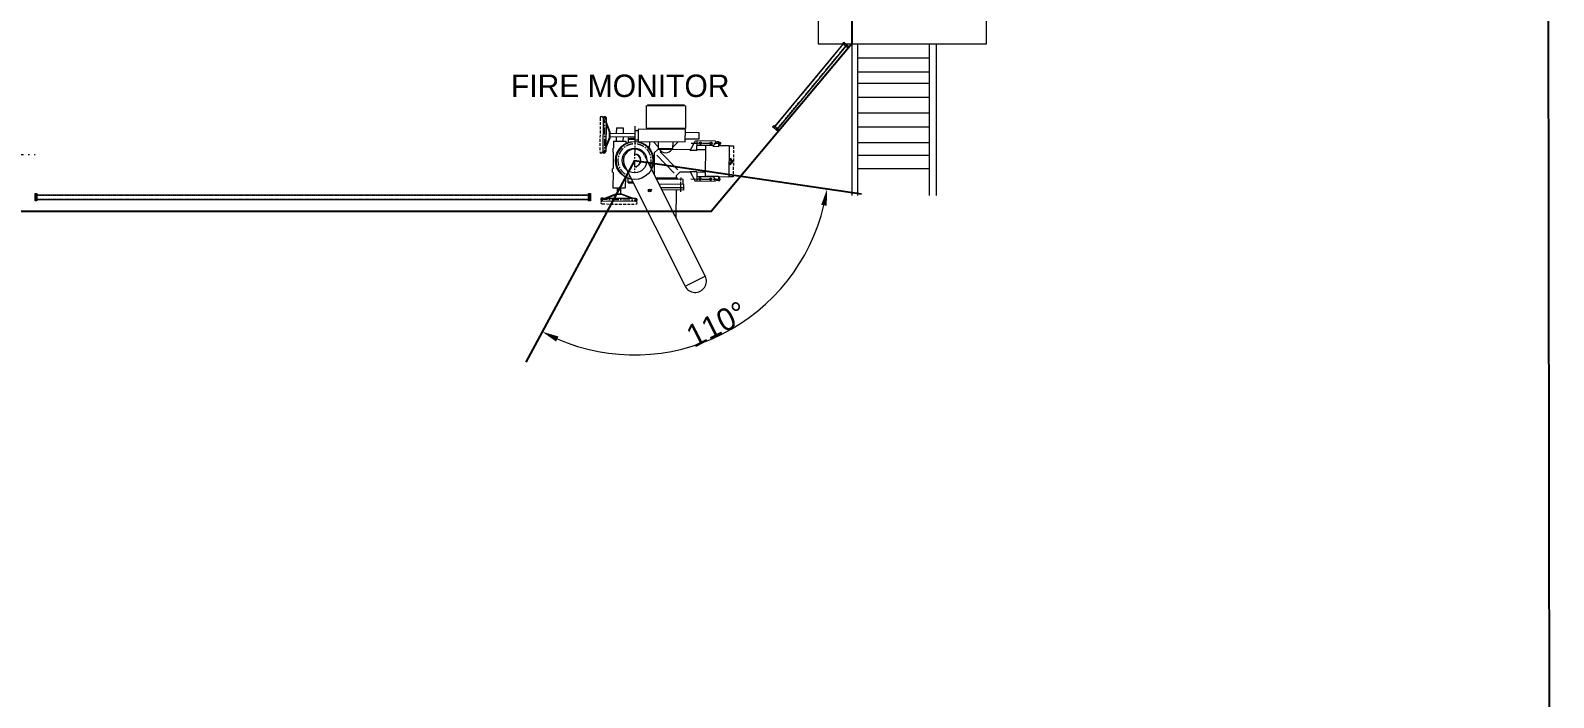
# Model space of a CAD drawing. Extents: x 766778 to 845620, y 133762 to 209800.
# Drawn here: x 832052 to 845616, y 166145 to 172086 of the extents above; entities that cross this region are included whole.
import ezdxf

# ---------------------------------------------------------------- set-up
doc = ezdxf.new("R2010")
doc.units = 0
doc.header["$MEASUREMENT"] = 0
for name, pattern in [('CENTER', [2, 1.25, -0.25, 0.25, -0.25]), ('DASHDOT2', [12.7, 6.35, -3.175, 0, -3.175]), ('HIDDEN', [0.375, 0.25, -0.125]), ('HIDDEN2', [0.1875, 0.125, -0.0625])]:
    doc.linetypes.add(name, pattern=pattern)
doc.layers.get('0').update_dxf_attribs({"color": 1, "linetype": 'CONTINUOUS'})
doc.layers.get('Defpoints').update_dxf_attribs({"linetype": 'CONTINUOUS'})
doc.layers.add('AM_5', color=3, linetype='CONTINUOUS', lineweight=15)
doc.layers.add('Steel Bulkheads & decks', color=1, linetype='CONTINUOUS', lineweight=15)
for name, color, linetype in [('Drg', 7, 'CONTINUOUS'), ('GA', 7, 'CONTINUOUS'), ('SS', 1, 'CONTINUOUS')]:
    doc.layers.add(name, color=color, linetype=linetype)
doc.dimstyles.new('AM_ISO$2', dxfattribs={"dimtxt": 3.5, "dimasz": 3.5, "dimexe": 1, "dimexo": 1, "dimgap": 1.5, "dimtad": 1, "dimdsep": 46, "dimtxsty": 'Standard', "dimcen": 0, "dimclrd": 256, "dimclre": 256, "dimclrt": 2, "dimadec": 0, "dimazin": 2, "dimtp": 0.1, "dimtm": 0.1, "dimtfac": 0.71, "dimtdec": 3, "dimtmove": 0, "dimatfit": 3, "dimfxl": 1, "dimlwd": -1, "dimlwe": -1, "dimarcsym": 1})

# ---------------------------------------------------------------- blocks, each defined once
blk = doc.blocks.new('STR2')
at = {"layer": 'GA', "color": 253, "lineweight": 9}
for p, q in [((53416, -27164), (54765, -27164)), ((53416, -27164), (53416, -27915)), ((53416, -27215), (54765, -27214)), ((53541, -27215), (53541, -27852)), ((53666, -27215), (53666, -27852)), ((53767, -27215), (53767, -27852)), ((53892, -27215), (53892, -27852)), ((54031, -27215), (54031, -27852)), ((54156, -27215), (54156, -27852)), ((54294, -27215), (54294, -27852)), ((54406, -27215), (54406, -27852)), ((54525, -27215), (54525, -27852)), ((53416, -27852), (54765, -27852)), ((53416, -27915), (54765, -27914))]:
    blk.add_line(p, q, dxfattribs=at)
blk = doc.blocks.new('FM-TP')
at = {"layer": 'Drg', "color": 252, "lineweight": 9, "ltscale": 15}
for p, q in [((2318697, -143912), (2318697, -143922)), ((2318697, -143912), (2319022, -143912)), ((2318697, -143912), (2318697, -143922)), ((2318697, -143912), (2319022, -143912)), ((2319022, -143912), (2319022, -143922)), ((2319022, -143912), (2319022, -143922)), ((2318329, -144036), (2318299, -144036)), ((2318329, -144036), (2318299, -144036)), ((2318302, -144036), (2318302, -144336)), ((2318302, -144036), (2318302, -144336)), ((2318327, -144036), (2318327, -144336)), ((2318327, -144036), (2318327, -144336)), ((2318684, -143922), (2318684, -144122)), ((2318684, -143922), (2319034, -143922)), ((2318684, -143922), (2318684, -144122)), ((2318684, -143922), (2319034, -143922)), ((2319034, -143922), (2319034, -144122)), ((2319034, -143922), (2319034, -144122)), ((2318364, -144162), (2318327, -144066)), ((2318364, -144162), (2318327, -144066)), ((2318359, -144162), (2318327, -144080)), ((2318359, -144162), (2318327, -144080)), ((2318359, -144211), (2318359, -144162)), ((2318359, -144211), (2318359, -144162)), ((2318364, -144212), (2318364, -144162)), ((2318364, -144212), (2318364, -144162)), ((2318364, -144172), (2318584, -144172)), ((2318364, -144172), (2318584, -144172)), ((2318419, -144122), (2318419, -144172)), ((2318419, -144122), (2318479, -144122)), ((2318419, -144122), (2318419, -144172)), ((2318419, -144122), (2318479, -144122)), ((2318479, -144122), (2318479, -144172)), ((2318479, -144122), (2318479, -144172)), ((2318584, -144147), (2318584, -144227)), ((2318614, -144147), (2318584, -144147)), ((2318584, -144147), (2318584, -144227)), ((2318614, -144147), (2318584, -144147)), ((2318614, -144132), (2318614, -144242)), ((2319034, -144132), (2318614, -144132)), ((2318614, -144132), (2318614, -144242)), ((2319034, -144132), (2318614, -144132)), ((2319034, -144122), (2318684, -144122)), ((2319034, -144122), (2318684, -144122)), ((2318744, -144122), (2318744, -144132)), ((2318744, -144122), (2318744, -144132)), ((2318789, -144122), (2318789, -144132)), ((2318789, -144122), (2318789, -144132)), ((2318929, -144122), (2318929, -144132)), ((2318929, -144122), (2318929, -144132)), ((2318974, -144122), (2318974, -144132)), ((2318974, -144122), (2318974, -144132)), ((2319034, -144242), (2319034, -144132)), ((2319034, -144242), (2319034, -144132)), ((2319034, -144157), (2319154, -144157)), ((2319034, -144157), (2319154, -144157)), ((2319154, -144157), (2319154, -144217)), ((2319154, -144157), (2319154, -144217)), ((2318327, -144293), (2318359, -144211)), ((2318327, -144293), (2318359, -144211)), ((2318327, -144306), (2318364, -144212)), ((2318327, -144306), (2318364, -144212)), ((2318364, -144202), (2318584, -144202)), ((2318364, -144202), (2318584, -144202)), ((2318389, -144306), (2318394, -144303)), ((2318389, -144306), (2318394, -144303)), ((2318389, -144306), (2318389, -144337)), ((2318389, -144306), (2318389, -144337)), ((2318394, -144242), (2318394, -144303)), ((2318394, -144242), (2318504, -144242)), ((2318394, -144242), (2318394, -144303)), ((2318394, -144242), (2318504, -144242)), ((2318419, -144202), (2318419, -144242)), ((2318419, -144202), (2318419, -144242)), ((2318479, -144202), (2318479, -144242)), ((2318479, -144202), (2318479, -144242)), ((2318504, -144242), (2318504, -144262)), ((2318504, -144242), (2318504, -144262)), ((2318529, -144256), (2318529, -144212)), ((2318529, -144212), (2318584, -144212)), ((2318529, -144256), (2318529, -144212)), ((2318529, -144212), (2318584, -144212)), ((2318529, -144222), (2318584, -144222)), ((2318529, -144222), (2318584, -144222)), ((2318584, -144227), (2318614, -144227)), ((2318584, -144227), (2318614, -144227)), ((2318614, -144242), (2319034, -144242)), ((2318614, -144242), (2319034, -144242)), ((2318714, -144242), (2318714, -144310)), ((2318714, -144242), (2318714, -144310)), ((2318747, -144242), (2318797, -144292)), ((2318747, -144242), (2318797, -144292)), ((2318759, -144342), (2318789, -144312)), ((2318759, -144342), (2318789, -144312)), ((2319082, -144312), (2318789, -144312)), ((2319082, -144312), (2318789, -144312)), ((2318797, -144305), (2318797, -144242)), ((2318797, -144305), (2318797, -144242)), ((2318922, -144305), (2318797, -144305)), ((2318922, -144305), (2318797, -144305)), ((2318814, -144305), (2318814, -144312)), ((2318814, -144305), (2318814, -144312)), ((2318904, -144305), (2318904, -144312)), ((2318904, -144305), (2318904, -144312)), ((2318972, -144242), (2318922, -144292)), ((2318922, -144242), (2318922, -144305)), ((2318972, -144242), (2318922, -144292)), ((2318922, -144242), (2318922, -144305)), ((2319154, -144217), (2319034, -144217)), ((2319154, -144217), (2319034, -144217)), ((2319079, -144317), (2319124, -144232)), ((2319079, -144317), (2319124, -144232)), ((2319139, -144317), (2319079, -144317)), ((2319139, -144317), (2319079, -144317)), ((2319304, -144232), (2319124, -144232)), ((2319304, -144232), (2319124, -144232)), ((2319139, -144317), (2319139, -144232)), ((2319139, -144317), (2319139, -144232)), ((2319287, -144272), (2319139, -144272)), ((2319287, -144272), (2319139, -144272)), ((2319214, -144312), (2319139, -144312)), ((2319214, -144312), (2319139, -144312)), ((2319169, -144240), (2319169, -144264)), ((2319169, -144240), (2319169, -144264)), ((2319284, -144274), (2319214, -144274)), ((2319214, -144274), (2319214, -144549)), ((2319284, -144274), (2319214, -144274)), ((2319214, -144274), (2319214, -144549)), ((2319264, -144240), (2319264, -144264)), ((2319264, -144240), (2319264, -144264)), ((2319319, -144239), (2319279, -144279)), ((2319319, -144239), (2319279, -144279)), ((2319279, -144279), (2319334, -144279)), ((2319279, -144279), (2319334, -144279)), ((2319304, -144232), (2319304, -144254)), ((2319304, -144232), (2319304, -144254)), ((2319334, -144239), (2319319, -144239)), ((2319334, -144239), (2319319, -144239)), ((2319334, -144279), (2319334, -144239)), ((2319334, -144279), (2319334, -144239)), ((2319334, -144242), (2319344, -144242)), ((2319334, -144242), (2319344, -144242)), ((2319344, -144262), (2319334, -144262)), ((2319344, -144262), (2319334, -144262)), ((2319424, -144274), (2319334, -144274)), ((2319424, -144274), (2319334, -144274)), ((2319344, -144242), (2319344, -144262)), ((2319344, -144242), (2319344, -144262)), ((2319344, -144247), (2319349, -144247)), ((2319344, -144247), (2319349, -144247)), ((2319349, -144257), (2319344, -144257)), ((2319349, -144257), (2319344, -144257)), ((2319349, -144247), (2319349, -144257)), ((2319349, -144247), (2319349, -144257)), ((2319424, -144274), (2319464, -144274)), ((2319424, -144274), (2319424, -144549)), ((2319424, -144274), (2319464, -144274)), ((2319424, -144274), (2319424, -144549)), ((2319424, -144312), (2319424, -144312)), ((2319424, -144312), (2319424, -144312)), ((2318329, -144336), (2318299, -144336)), ((2318329, -144336), (2318299, -144336)), ((2318389, -144337), (2318394, -144340)), ((2318389, -144337), (2318394, -144340)), ((2318394, -144340), (2318394, -144484)), ((2318394, -144340), (2318394, -144484)), ((2318673, -144366), (2318948, -144901)), ((2318673, -144366), (2318948, -144901)), ((2318759, -144342), (2318759, -144533)), ((2318759, -144342), (2318759, -144533)), ((2318781, -144364), (2318939, -144522)), ((2318781, -144364), (2318939, -144522)), ((2318811, -144334), (2318970, -144493)), ((2318811, -144334), (2318970, -144493)), ((2319424, -144387), (2319442, -144387)), ((2319424, -144387), (2319442, -144387)), ((2319424, -144397), (2319442, -144397)), ((2319424, -144397), (2319442, -144397)), ((2319424, -144426), (2319442, -144426)), ((2319424, -144426), (2319442, -144426)), ((2319424, -144437), (2319442, -144437)), ((2319424, -144437), (2319442, -144437)), ((2319445, -144392), (2319445, -144432)), ((2319445, -144392), (2319445, -144432)), ((2319445, -144400), (2319454, -144400)), ((2319445, -144400), (2319454, -144400)), ((2319445, -144424), (2319454, -144424)), ((2319445, -144424), (2319454, -144424)), ((2319454, -144400), (2319454, -144424)), ((2319454, -144400), (2319454, -144424)), ((2318389, -144487), (2318394, -144484)), ((2318389, -144487), (2318394, -144484)), ((2318389, -144517), (2318389, -144487)), ((2318389, -144517), (2318389, -144487)), ((2318389, -144517), (2318394, -144520)), ((2318389, -144517), (2318394, -144520)), ((2318394, -144520), (2318394, -144657)), ((2318394, -144520), (2318394, -144657)), ((2318495, -144457), (2318770, -144992)), ((2318495, -144457), (2318770, -144992)), ((2318504, -144567), (2318504, -144657)), ((2318504, -144567), (2318504, -144657)), ((2318529, -144612), (2318529, -144567)), ((2318529, -144612), (2318529, -144567)), ((2318584, -144467), (2318603, -144472)), ((2318584, -144467), (2318603, -144472)), ((2318603, -144472), (2318603, -144464)), ((2318603, -144472), (2318603, -144464)), ((2318964, -144567), (2318776, -144567)), ((2318964, -144567), (2318776, -144567)), ((2319019, -144577), (2318781, -144577)), ((2319019, -144577), (2318781, -144577)), ((2318959, -144542), (2318989, -144512)), ((2318959, -144542), (2318989, -144512)), ((2318959, -144567), (2318959, -144542)), ((2318959, -144567), (2318959, -144542)), ((2318969, -144577), (2318969, -144572)), ((2318969, -144577), (2318969, -144572)), ((2319082, -144512), (2318989, -144512)), ((2319082, -144512), (2318989, -144512)), ((2319019, -144622), (2319019, -144577)), ((2319019, -144622), (2319019, -144577)), ((2319139, -144507), (2319079, -144507)), ((2319079, -144507), (2319124, -144592)), ((2319139, -144507), (2319079, -144507)), ((2319079, -144507), (2319124, -144592)), ((2319304, -144592), (2319124, -144592)), ((2319304, -144592), (2319124, -144592)), ((2319139, -144507), (2319139, -144592)), ((2319139, -144507), (2319139, -144592)), ((2319214, -144512), (2319139, -144512)), ((2319214, -144512), (2319139, -144512)), ((2319287, -144552), (2319139, -144552)), ((2319287, -144552), (2319139, -144552)), ((2319169, -144584), (2319169, -144559)), ((2319169, -144584), (2319169, -144559)), ((2319284, -144549), (2319214, -144549)), ((2319214, -144549), (2319284, -144549)), ((2319284, -144549), (2319214, -144549)), ((2319214, -144549), (2319284, -144549)), ((2319264, -144584), (2319264, -144559)), ((2319264, -144584), (2319264, -144559)), ((2319319, -144584), (2319279, -144544)), ((2319279, -144544), (2319334, -144544)), ((2319319, -144584), (2319279, -144544)), ((2319279, -144544), (2319334, -144544)), ((2319304, -144592), (2319304, -144569)), ((2319304, -144592), (2319304, -144569)), ((2319334, -144584), (2319319, -144584)), ((2319334, -144584), (2319319, -144584)), ((2319334, -144544), (2319334, -144584)), ((2319334, -144544), (2319334, -144584)), ((2319334, -144549), (2319424, -144549)), ((2319334, -144549), (2319424, -144549)), ((2319344, -144562), (2319334, -144562)), ((2319344, -144562), (2319334, -144562)), ((2319334, -144582), (2319344, -144582)), ((2319334, -144582), (2319344, -144582)), ((2319344, -144582), (2319344, -144562)), ((2319344, -144582), (2319344, -144562)), ((2319349, -144567), (2319344, -144567)), ((2319349, -144567), (2319344, -144567)), ((2319344, -144577), (2319349, -144577)), ((2319344, -144577), (2319349, -144577)), ((2319349, -144577), (2319349, -144567)), ((2319349, -144577), (2319349, -144567)), ((2319464, -144549), (2319424, -144549)), ((2319464, -144549), (2319424, -144549)), ((2318424, -144712), (2318329, -144749)), ((2318424, -144712), (2318329, -144749)), ((2318425, -144717), (2318343, -144749)), ((2318425, -144717), (2318343, -144749)), ((2318394, -144657), (2318504, -144657)), ((2318394, -144657), (2318504, -144657)), ((2318474, -144712), (2318424, -144712)), ((2318474, -144712), (2318424, -144712)), ((2318473, -144717), (2318425, -144717)), ((2318473, -144717), (2318425, -144717)), ((2318434, -144712), (2318434, -144657)), ((2318434, -144712), (2318434, -144657)), ((2318464, -144712), (2318464, -144657)), ((2318464, -144712), (2318464, -144657)), ((2318555, -144749), (2318473, -144717)), ((2318555, -144749), (2318473, -144717)), ((2318569, -144749), (2318474, -144712)), ((2318569, -144749), (2318474, -144712)), ((2318529, -144602), (2318569, -144602)), ((2318529, -144602), (2318569, -144602)), ((2318529, -144612), (2318574, -144612)), ((2318529, -144612), (2318574, -144612)), ((2318739, -144669), (2318704, -144687)), ((2318739, -144669), (2318704, -144687)), ((2319024, -144622), (2318804, -144622)), ((2319024, -144622), (2318804, -144622)), ((2319024, -144652), (2318820, -144652)), ((2319024, -144652), (2318820, -144652)), ((2319024, -144672), (2318830, -144672)), ((2319024, -144672), (2318830, -144672)), ((2318959, -144922), (2318959, -144677)), ((2318959, -144922), (2318959, -144677)), ((2319024, -144672), (2319024, -144622)), ((2319024, -144672), (2319024, -144622)), ((2318299, -144746), (2318299, -144776)), ((2318299, -144746), (2318299, -144776)), ((2318299, -144749), (2318599, -144749)), ((2318299, -144749), (2318599, -144749)), ((2318299, -144774), (2318599, -144774)), ((2318299, -144774), (2318599, -144774)), ((2318599, -144747), (2318599, -144776)), ((2318599, -144747), (2318599, -144776)), ((2318770, -144992), (2319045, -145527)), ((2318770, -144992), (2319045, -145527)), ((2318948, -144901), (2319223, -145436)), ((2318948, -144901), (2319223, -145436)), ((2319045, -145527), (2319223, -145436))]:
    blk.add_line(p, q, dxfattribs=at)
at = {"layer": 'Drg', "color": 252, "linetype": 'HIDDEN', "lineweight": 9, "ltscale": 100}
for p, q in [((2318274, -144036), (2318274, -144323)), ((2318274, -144036), (2318274, -144323)), ((2319464, -144274), (2319464, -144549)), ((2319464, -144274), (2319464, -144549)), ((2318299, -144802), (2318585, -144802)), ((2318299, -144802), (2318585, -144802))]:
    blk.add_line(p, q, dxfattribs=at)
at = {"layer": 'Drg', "color": 252, "linetype": 'CENTER', "lineweight": 9, "ltscale": 50}
for p, q in [((2318314, -144021), (2318314, -144350)), ((2318314, -144021), (2318314, -144350)), ((2318584, -144108), (2318584, -144510)), ((2318584, -144108), (2318584, -144510)), ((2319087, -144252), (2319359, -144252)), ((2319087, -144252), (2319359, -144252)), ((2318999, -144687), (2318999, -144561)), ((2318999, -144687), (2318999, -144561)), ((2319087, -144572), (2319359, -144572)), ((2319087, -144572), (2319359, -144572)), ((2318284, -144761), (2318613, -144762)), ((2318284, -144761), (2318613, -144762))]:
    blk.add_line(p, q, dxfattribs=at)
at = {"layer": 'Drg', "color": 252, "lineweight": 9}
for radius in [170, 170, 110, 110]:
    blk.add_circle((2318584, -144412), radius, dxfattribs=at)
at = {"layer": 'Drg', "color": 252, "lineweight": 9, "ltscale": 15}
for centre, radius in [((2319169, -144252), 10), ((2319169, -144252), 10), ((2319264, -144252), 10), ((2319264, -144252), 10), ((2319169, -144572), 10), ((2319169, -144572), 10), ((2319264, -144572), 10), ((2319264, -144572), 10), ((2318721, -144678), 12.5), ((2318721, -144678), 12.5)]:
    blk.add_circle(centre, radius, dxfattribs=at)
for centre, radius, start, end in [((2318286, -144036), 12.5, 359.0976, 177.8986), ((2318286, -144036), 12.5, 359.0976, 177.8986), ((2318314, -144036), 12.5, 359.987, 179.987), ((2318314, -144036), 12.5, 359.987, 179.987), ((2318584, -144412), 165, 334.4962, 259.8858), ((2318584, -144412), 165, 334.4962, 259.8858), ((2318584, -144412), 100, 27.191, 207.191), ((2318584, -144412), 100, 27.191, 207.191), ((2318508, -144262), 3.84, 186.4106, 284.3692), ((2318508, -144262), 3.84, 186.4106, 284.3692), ((2318859, -144276), 65.4, 212.7661, 327.2079), ((2318859, -144276), 65.4, 212.7661, 327.2079), ((2318286, -144336), 12.5, 182.0754, 0.8763), ((2318286, -144336), 12.5, 182.0754, 0.8763), ((2318314, -144336), 12.5, 179.987, 359.987), ((2318314, -144336), 12.5, 179.987, 359.987), ((2318584, -144411), 56, 270.1681, 89.8059), ((2318584, -144411), 56, 270.1681, 89.8059), ((2318584, -144411), 55, 270.1681, 89.8059), ((2318584, -144411), 55, 270.1681, 89.8059), ((2319437, -144392), 7.48, 314.1617, 45.8123), ((2319437, -144392), 7.48, 314.1617, 45.8123), ((2319404, -144412), 40.4, 339.0842, 20.8898), ((2319404, -144412), 40.4, 339.0842, 20.8898), ((2319437, -144432), 7.48, 314.1617, 45.8123), ((2319437, -144432), 7.48, 314.1617, 45.8123), ((2319437, -144412), 21, 324.5525, 35.4214), ((2319437, -144412), 21, 324.5525, 35.4214), ((2318511, -144567), 6.98, 59.2174, 179.9428), ((2318511, -144567), 6.98, 59.2174, 179.9428), ((2318964, -144572), 5, 359.987, 89.987), ((2318964, -144572), 5, 359.987, 89.987), ((2318964, -144677), 5, 89.987, 179.987), ((2318964, -144677), 5, 89.987, 179.987), ((2318299, -144761), 12.5, 89.987, 269.987), ((2318299, -144761), 12.5, 89.987, 269.987), ((2318299, -144789), 12.5, 89.0976, 267.8986), ((2318299, -144789), 12.5, 89.0976, 267.8986), ((2318599, -144762), 12.5, 269.987, 89.987), ((2318599, -144762), 12.5, 269.987, 89.987), ((2318599, -144789), 12.5, 272.0754, 90.8763), ((2318599, -144789), 12.5, 272.0754, 90.8763), ((2319134, -145482), 100, 207.1908, 27.191)]:
    blk.add_arc(centre, radius, start, end, dxfattribs=at)
at = {"layer": 'Drg', "color": 252, "linetype": 'CENTER', "lineweight": 9, "ltscale": 50}
blk.add_arc((2318584, -144412), 148, 339.8759, 254.5061, dxfattribs=at)
blk.add_arc((2318584, -144412), 148, 339.8759, 254.5061, dxfattribs=at)
at = {"layer": 'Drg', "color": 252, "lineweight": 9, "ltscale": 15}
for points in [[(2318584, -144356), (2318603, -144351), (2318603, -144359)], [(2318584, -144356), (2318603, -144351), (2318603, -144359)], [(2318584, -144467), (2318603, -144472), (2318603, -144464)], [(2318584, -144467), (2318603, -144472), (2318603, -144464)]]:
    blk.add_solid(points, dxfattribs=at)
blk = doc.blocks.new('*D264')
at = {"layer": 'AM_5', "linetype": 'ByBlock', "transparency": 16777216}
blk.add_arc((837432, 170929), 1733, 246.6098, 346.638, dxfattribs=at)
at = {"layer": 'AM_5', "transparency": 16777216}
for points in [[(839094, 170533), (839143, 170524), (839147, 170676)], [(836733, 169315), (836755, 169360), (836609, 169403)]]:
    blk.add_solid(points, dxfattribs=at)
at = {"layer": 'Defpoints', "color": 0, "transparency": 16777216}
for p in [(837432, 170929), (837432, 170929), (839452, 170631), (837682, 169214), (836462, 169132)]:
    blk.add_point(p, dxfattribs=at)
at = {"layer": 'AM_5', "color": 2, "transparency": 16777216, "insert": (838163, 169470), "char_height": 200, "attachment_point": 5, "rotation": 26.6239}
blk.add_mtext('110°', dxfattribs=at)

msp = doc.modelspace()

# ---------------------------------------------------------------- hatches: boundary and pattern name
at = {"linetype": 'Continuous', "lineweight": 9}
for points in [[(832108.74655, 170567.67121), (832092.74655, 170567.67121), (832092.74655, 170632.67121), (832108.74655, 170632.67121)], [(837038.01758, 170567.67121), (837022.01758, 170567.67121), (837022.01758, 170632.67121), (837038.01758, 170632.67121)]]:
    msp.add_hatch(color=252, dxfattribs=at).paths.add_polyline_path(points)

# ---------------------------------------------------------------- linework, layer by layer
at = {"color": 7, "linetype": 'Continuous'}
msp.add_line((845517.23483, 209799.79575), (845616, 136669), dxfattribs=at)
at = {"color": 252, "linetype": 'Continuous', "lineweight": 9}
for p, q in [((838681.94457, 171231.30967), (839289.4694, 171964.91169)), ((838706.80491, 171210.00932), (839314.32974, 171943.61134)), ((832092.74655, 170621.42121), (837038.01758, 170621.42121)), ((832092.74655, 170578.92121), (837038.01758, 170578.92121))]:
    msp.add_line(p, q, dxfattribs=at)
at = {"color": 252}
msp.add_line((837431.82226, 170928.55545), (836462.36471, 169131.80288), dxfattribs=at)
at = {"color": 252, "linetype": 'ByBlock'}
msp.add_line((837432.45429, 170928.87227), (839452.14821, 170630.53657), dxfattribs=at)
at = {"color": 3, "linetype": 'Continuous'}
msp.add_lwpolyline([(825866.80946, 179473.66118), (834666.80946, 179473.66118), (838118.3676, 179473.90437), (839366.80945, 177966.37838), (839366.87668, 171966.37836), (838115.23165, 170473.90437), (835866.80946, 170473.90437), (825866.80946, 170473.90437), (825866.80946, 171723.90437), (827166.80946, 171723.90437), (827166.80946, 173073.90437), (831365.15888, 173073.90437), (831368.55042, 176573.90437), (825866.80946, 176573.90437)], dxfattribs=at)
at = {"color": 252, "linetype": 'Continuous', "lineweight": 9}
for points in [[(839344.18874, 171939.09782), (839333.77848, 171926.94766), (839284.41845, 171969.23935), (839294.82871, 171981.38952)], [(838720.27203, 171198.47069), (838709.86176, 171186.32053), (838660.50173, 171228.61223), (838670.912, 171240.76239)], [(832092.74655, 170632.67121), (832108.74655, 170632.67121), (832108.74655, 170567.67121), (832092.74655, 170567.67121)], [(837022.01758, 170632.67121), (837038.01758, 170632.67121), (837038.01758, 170567.67121), (837022.01758, 170567.67121)]]:
    msp.add_lwpolyline(points, close=True, dxfattribs=at)
at = {"layer": 'GA', "color": 7, "linetype": 'HIDDEN2', "lineweight": 0, "ltscale": 75}
for p, q in [((838683.84566, 171229.68082), (839291.37049, 171963.28284)), ((838683.84566, 171229.68082), (839291.37049, 171963.28284)), ((832092.74655, 170618.17121), (837038.01758, 170618.17121)), ((832092.74655, 170582.17121), (837038.01758, 170582.17121))]:
    msp.add_line(p, q, dxfattribs=at)
at = {"layer": 'GA', "color": 7, "linetype": 'HIDDEN', "lineweight": 0, "ltscale": 75}
msp.add_line((838704.90383, 171211.63817), (839312.42866, 171945.24019), dxfattribs=at)
msp.add_line((838704.90383, 171211.63817), (839312.42866, 171945.24019), dxfattribs=at)
at = {"layer": 'GA', "color": 7, "linetype": 'DASHDOT2', "lineweight": 0, "ltscale": 15}
msp.add_line((830370.95867, 170980), (832092.74655, 170980), dxfattribs=at)
at = {"layer": 'Steel Bulkheads & decks'}
msp.add_lwpolyline([(840567, 171966.37838), (840567, 173166.37838), (839067, 173166.37838), (839067, 171966.37838)], close=True, dxfattribs=at)

# ---------------------------------------------------------------- block references
at = {"color": 4, "linetype": 'Continuous', "xscale": -1, "rotation": 89.99999999989265}
msp.add_blockref('STR2', (812202.59265, 225382.37801), dxfattribs=at)
at = {"color": 252, "linetype": 'HIDDEN', "lineweight": 50, "rotation": 359.4501495617577}
msp.add_blockref('FM-TP', (-1479659.47377, 337583.67964), dxfattribs=at)

# ---------------------------------------------------------------- texts
at = {"layer": 'SS', "color": 7, "insert": (836330.92316, 171692.8007), "char_height": 200, "attachment_point": 1}
msp.add_mtext('FIRE MONITOR', dxfattribs=at)

# ---------------------------------------------------------------- dimensions: what is measured, and where the dimension line sits
at = {"layer": 'AM_5'}
dim = msp.add_angular_dim_2l(base=(837682.25077, 169213.59503), line1=((837431.82226, 170928.55545), (836462.36471, 169131.80288)), line2=((837432.45429, 170928.87227), (839452.14821, 170630.53657)), dimstyle='AM_ISO$2', override={"dimtxt": 200, "dimasz": 150, "dimpost": ''}, dxfattribs=at)
dim.commit()
dim.dimension.update_dxf_attribs({"geometry": '*D264', "text_midpoint": (838163.37695, 169469.98551)})

doc.saveas('drawing.dxf')
